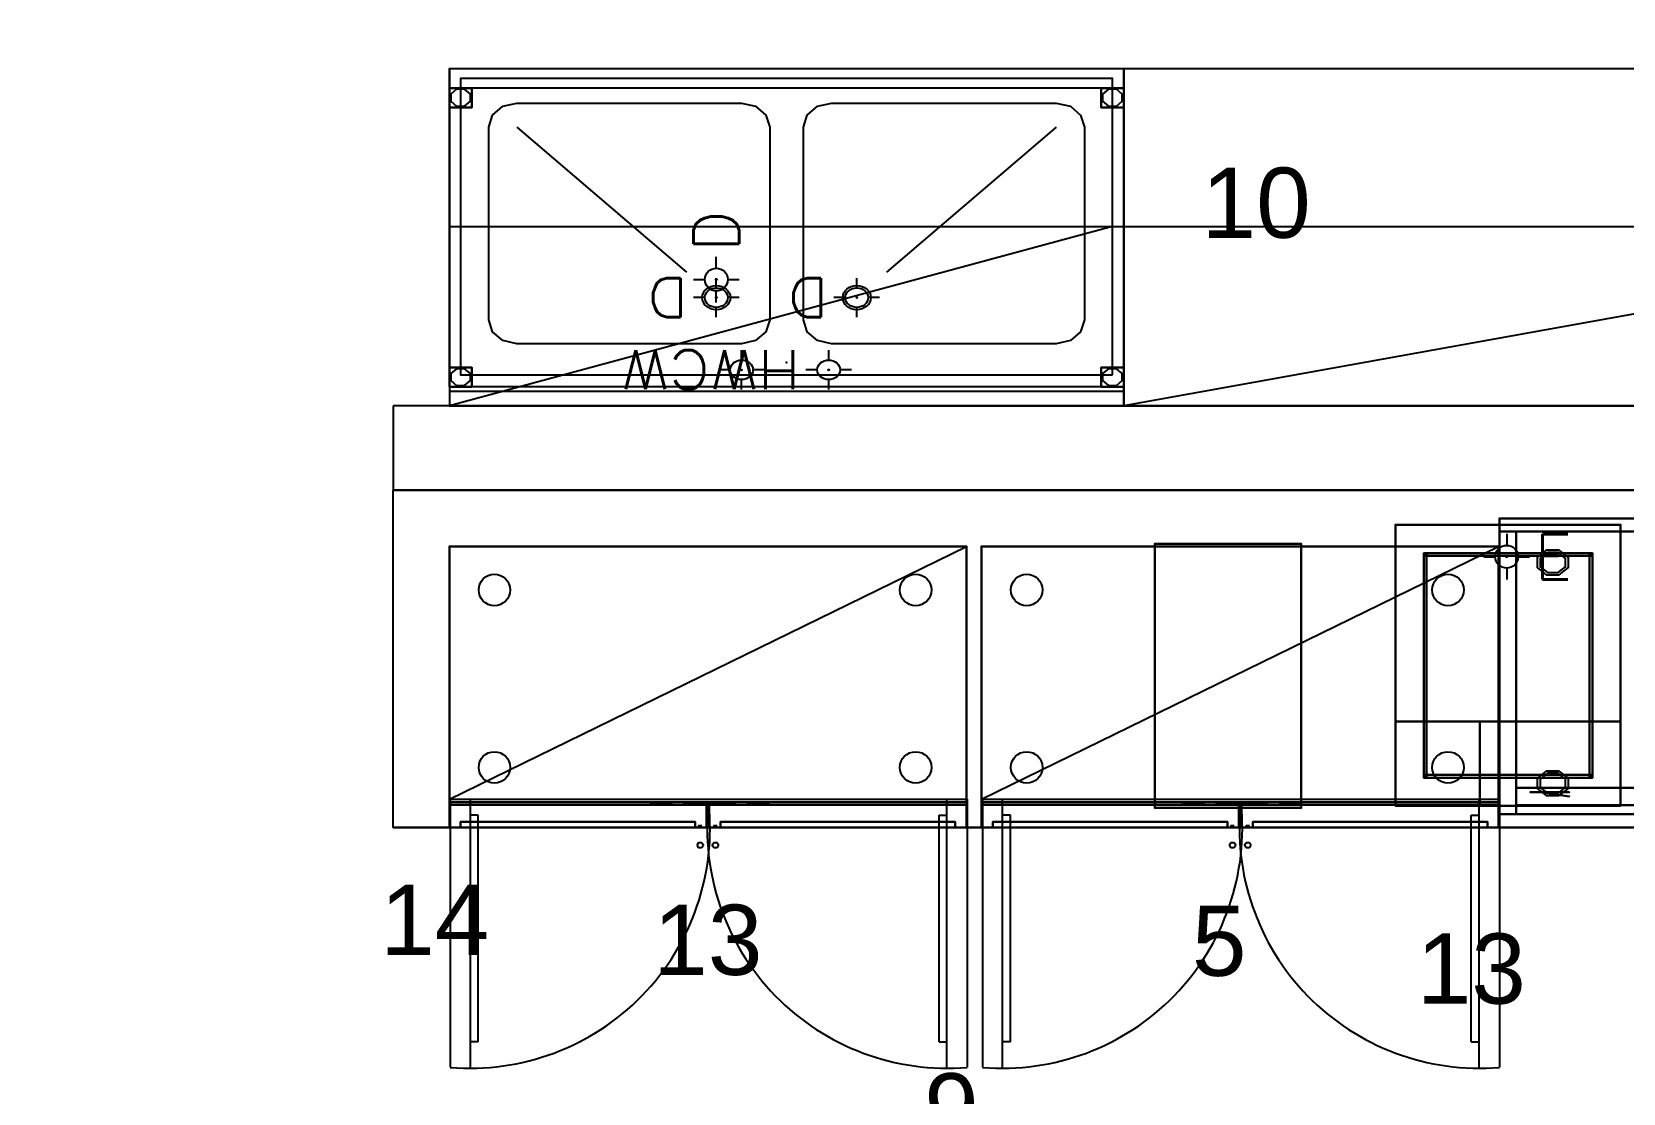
# Model space of a CAD drawing. Header units: millimetres. Extents: x 45 to 25350, y 77 to 5059.
# Drawn here: x 22515.7 to 22798.9, y 4142.4 to 4331.2 of the extents above; entities that cross this region are included whole.
import ezdxf
from ezdxf.enums import TextEntityAlignment as Align

# ---------------------------------------------------------------- set-up
doc = ezdxf.new("R2010")
doc.units = ezdxf.units.MM
doc.header["$LTSCALE"] = 5
doc.linetypes.add('NASCOSTA', pattern=[0.375, 0.25, -0.125])
for name, color, linetype in [('200-EquipBlack-3d', 250, 'Continuous'), ('200-EquipBorder-2d', 9, 'Continuous'), ('200-EquipDoors-2d', 252, 'Continuous'), ('200-EquipGreen-3d', 3, 'Continuous'), ('200-EquipID-2d', 7, 'Continuous'), ('200-EquipInternal-2d', 252, 'Continuous'), ('200-EquipRed-3d', 1, 'Continuous'), ('200-EquipSteel-3d', 9, 'Continuous'), ('200-Glass-3D', 140, 'Continuous'), ('200-Glass3ds-3D', 140, 'Continuous'), ('250-Cwater-2d', 160, 'Continuous'), ('250-Drain-2D', 140, 'Continuous'), ('250-ele-2d', 20, 'Continuous'), ('250-Hwater-2d', 200, 'Continuous'), ('HG-001 Duvar', 6, 'Continuous'), ('HG-031 Müşteri Mevcut', 30, 'Continuous')]:
    doc.layers.add(name, color=color, linetype=linetype)
doc.layers.add('200-InsPoint-3D', color=3, linetype='Continuous', plot=False)
doc.styles.add('ARIAL', font='ARIALUNI.TTF', dxfattribs={"height": 1})
doc.styles.add('ROMANS', font='micross.ttf')
doc.styles.add('SIMPLEX', font='simplex')

# ---------------------------------------------------------------- blocks, each defined once
blk = doc.blocks.new('attrib')
at = {"layer": '200-EquipID-2d', "style": 'ARIAL'}
blk.add_attdef('POS', text='', height=2.5, dxfattribs=at).set_placement((0, 0, -1), align=Align.MIDDLE)
at = {"layer": '200-EquipID-2d', "style": 'ROMANS', "flags": 1}
for tag, p in [('ZONA', (0, -4.905, -2)), ('EQUIPMENTDATA', (0, -7.89, -2)), ('LONGDESCR', (0, -11.302, -2)), ('EQUIPMENTCONN', (0, -14.714, -2)), ('ACCESSORYDATA', (0, -18.552, -2)), ('ACCESSORYCONN', (0, -21.857, -2))]:
    blk.add_attdef(tag, text='', height=2.5, dxfattribs=at).set_placement(p, align=Align.CENTER)
blk = doc.blocks.new('K250NTVSS')
at = {"layer": '200-EquipBlack-3d'}
blk.add_line((462.5, -455, 110), (462.5, -460, 110), dxfattribs=at)
for points in [[(0, 0, 10), (920, 0, 10), (920, 0, 905), (0, 0, 905)], [(0, 0, 10), (0, -455, 10), (0, -455, 905), (0, 0, 905)], [(920, 0, 10), (920, -455, 10), (920, -455, 905), (920, 0, 905)], [(0, -455, 10), (920, -455, 10), (920, -455, 905), (0, -455, 905)], [(457.5, -460, 905), (0, -460, 905), (0, -460, 110), (457.5, -460, 110)], [(457.5, -500, 905), (457.5, -460, 905), (457.5, -460, 110), (457.5, -500, 110)], [(462.5, -500, 905), (462.5, -460, 905), (462.5, -460, 110), (462.5, -500, 110)], [(462.5, -460, 905), (920, -460, 905), (920, -460, 110), (462.5, -460, 110)], [(20, -500, 885), (0, -500, 905), (0, -500, 110), (20, -500, 130)], [(437.5, -500, 130), (20, -500, 130), (20, -490, 130), (437.5, -490, 130)], [(437.5, -500, 885), (20, -500, 885), (20, -490, 885), (437.5, -490, 885)], [(20, -500, 130), (20, -500, 885), (20, -490, 885), (20, -490, 130)], [(437.5, -500, 130), (437.5, -500, 885), (437.5, -490, 885), (437.5, -490, 130)], [(482.5, -500, 130), (900, -500, 130), (900, -490, 130), (482.5, -490, 130)], [(482.5, -500, 885), (900, -500, 885), (900, -490, 885), (482.5, -490, 885)], [(482.5, -500, 130), (482.5, -500, 885), (482.5, -490, 885), (482.5, -490, 130)], [(900, -500, 130), (900, -500, 885), (900, -490, 885), (900, -490, 130)], [(900, -500, 885), (920, -500, 905), (920, -500, 110), (900, -500, 130)]]:
    blk.add_3dface(points, dxfattribs=at)
for points, invisible_edges in [([(0, -460, 905), (0, -500, 905), (457.5, -500, 905), (457.5, -460, 905)], 4), ([(0, -460, 110), (0, -500, 110), (457.5, -500, 110), (457.5, -460, 110)], 4), ([(920, -460, 905), (920, -500, 905), (462.5, -500, 905), (462.5, -460, 905)], 4), ([(920, -460, 110), (920, -500, 110), (462.5, -500, 110), (462.5, -460, 110)], 4), ([(457.5, -500, 110), (0, -500, 110), (20, -500, 130), (437.5, -500, 130)], 10), ([(0, -500, 905), (457.5, -500, 905), (437.5, -500, 885), (20, -500, 885)], 10), ([(0, -500, 905), (0, -500, 110), (20, -500, 130), (20, -500, 885)], 10), ([(457.5, -500, 905), (457.5, -500, 110), (437.5, -500, 130), (437.5, -500, 885)], 10), ([(462.5, -500, 110), (920, -500, 110), (900, -500, 130), (482.5, -500, 130)], 10), ([(920, -500, 905), (462.5, -500, 905), (482.5, -500, 885), (900, -500, 885)], 10), ([(462.5, -500, 905), (462.5, -500, 110), (482.5, -500, 130), (482.5, -500, 885)], 10), ([(920, -500, 905), (920, -500, 110), (900, -500, 130), (900, -500, 885)], 10)]:
    blk.add_3dface(points, dxfattribs=dict(at, invisible_edges=invisible_edges))
at = {"layer": '200-EquipBorder-2d'}
for p, q in [((920, 0), (0, 0)), ((0, 0), (0, -500)), ((920, -500), (920, 0)), ((0, -500), (920, -500))]:
    blk.add_line(p, q, dxfattribs=at)
at = {"layer": '200-EquipDoors-2d', "linetype": 'Continuous'}
for p, q in [((1.3, -450), (1.3, -927)), ((37.3, -927), (37.3, -450)), ((885.3, -927), (885.3, -450)), ((921.3, -450), (921.3, -927)), ((51.3, -478), (37.3, -478)), ((51.3, -881.5), (51.3, -478)), ((871.3, -881.5), (871.3, -478)), ((871.3, -478), (885.3, -478)), ((51.3, -881.5), (37.3, -881.5)), ((871.3, -881.5), (885.3, -881.5))]:
    blk.add_line(p, q, dxfattribs=at)
for centre, start, end in [((36.9, -501.5), 265.2187, 6.2553), ((885.7, -501.5), 173.7447, 274.7813)]:
    blk.add_arc(centre, 427, start, end, dxfattribs=at)
at = {"layer": '200-EquipInternal-2d'}
for q in [(920, 0), (920, -450)]:
    blk.add_line((0, -450), q, dxfattribs=at)
at = {"layer": '200-EquipSteel-3d'}
for centre, radius in [((80.2, -77.4, 0.7), 28), ((829.8, -77.4, 0.7), 28), ((80.2, -393.3, 0.7), 28), ((829.8, -393.3, 0.7), 28), ((446.5, -531.6, 564.7), 5), ((473.5, -531.6, 564.7), 5)]:
    blk.add_circle(centre, radius, dxfattribs=at)
at = {"layer": '200-EquipSteel-3d', "extrusion": (0, -1, 0)}
for centre in [(446.5, 680.6, 497.2), (446.5, 596.6, 497.2), (473.5, 680.6, 497.2), (473.5, 596.6, 497.2)]:
    blk.add_circle(centre, 3, dxfattribs=at)
at = {"layer": '200-Glass-3D', "extrusion": (0, -1, 0)}
for p, q in [((191, -490, 216.2), (130.6, -490, 304.8)), ((221.2, -490, 216.2), (130.6, -490, 343)), ((191, -490, 571.8), (130.6, -490, 660.4)), ((221.2, -490, 571.8), (130.6, -490, 698.7)), ((215.2, -490, 258.5), (168.8, -490, 322.9)), ((215.2, -490, 614.1), (168.8, -490, 678.5)), ((226.9, -490, 280), (187.9, -490, 326.5)), ((226.9, -490, 635.6), (187.9, -490, 682.1)), ((335.4, -490, 308), (274.9, -490, 396.6)), ((365.6, -490, 308), (274.9, -490, 434.8)), ((335.4, -490, 663.6), (274.9, -490, 752.2)), ((365.6, -490, 663.6), (274.9, -490, 790.5)), ((359.6, -490, 350.2), (313.2, -490, 414.7)), ((359.6, -490, 705.9), (313.2, -490, 770.3)), ((371.3, -490, 371.8), (332.3, -490, 418.3)), ((371.3, -490, 727.4), (332.3, -490, 773.9)), ((548.7, -490, 371.8), (587.7, -490, 418.3)), ((548.7, -490, 727.4), (587.7, -490, 773.9)), ((554.4, -490, 308), (645.1, -490, 434.8)), ((554.4, -490, 663.6), (645.1, -490, 790.5)), ((560.4, -490, 350.2), (606.8, -490, 414.7)), ((560.4, -490, 705.9), (606.8, -490, 770.3)), ((584.6, -490, 308), (645.1, -490, 396.6)), ((584.6, -490, 663.6), (645.1, -490, 752.2)), ((693.1, -490, 280), (732.1, -490, 326.5)), ((693.1, -490, 635.6), (732.1, -490, 682.1)), ((698.8, -490, 216.2), (789.4, -490, 343)), ((698.8, -490, 571.8), (789.4, -490, 698.7)), ((704.8, -490, 258.5), (751.2, -490, 322.9)), ((704.8, -490, 614.1), (751.2, -490, 678.5)), ((729, -490, 216.2), (789.4, -490, 304.8)), ((729, -490, 571.8), (789.4, -490, 660.4))]:
    blk.add_line(p, q, dxfattribs=at)
at = {"layer": '200-Glass3ds-3D'}
for points in [[(437.5, -490, 130), (20, -490, 130), (20, -490, 885), (437.5, -490, 885)], [(482.5, -490, 130), (900, -490, 130), (900, -490, 885), (482.5, -490, 885)]]:
    blk.add_3dface(points, dxfattribs=at)
at = {"layer": '200-InsPoint-3D'}
for p in [(0, 0), (920, 0), (0, -500), (920, -500)]:
    blk.add_point(p, dxfattribs=at)
at = {"layer": '200-EquipBlack-3d'}
mesh = blk.add_polymesh((6, 3), dxfattribs=at)
for k, corner in enumerate([(920, -500, 950), (920, -500, 910), (920, -500, 910), (0, -500, 950), (0, -500, 910), (0, -500, 910), (0, 0, 950), (0, 0, 910), (0, -500, 910), (920, 0, 950), (920, 0, 910), (920, -500, 910), (920, 0, 950), (920, 0, 950), (920, -500, 950), (0, 0, 950), (0, 0, 950), (0, -500, 950)]):
    mesh.set_mesh_vertex(divmod(k, 3), corner)
mesh = blk.add_polymesh((6, 3), dxfattribs=at)
for k, corner in enumerate([(507.9, -458, 38.8), (507.9, -455, 38.8), (507.9, -455, 38.8), (417.9, -458, 38.8), (417.9, -455, 38.8), (417.9, -455, 38.8), (417.9, -458, 68.8), (417.9, -455, 68.8), (417.9, -455, 38.8), (507.9, -458, 68.8), (507.9, -455, 68.8), (507.9, -455, 38.8), (507.9, -458, 68.8), (507.9, -458, 68.8), (507.9, -458, 38.8), (417.9, -458, 68.8), (417.9, -458, 68.8), (417.9, -458, 38.8)]):
    mesh.set_mesh_vertex(divmod(k, 3), corner)
at = {"layer": '200-EquipGreen-3d'}
mesh = blk.add_polymesh((6, 3), dxfattribs=at)
for k, corner in enumerate([(530.9, -458, 38.8), (530.9, -455, 38.8), (530.9, -455, 38.8), (567.7, -458, 38.8), (567.7, -455, 38.8), (567.7, -455, 38.8), (567.7, -458, 68.8), (567.7, -455, 68.8), (567.7, -455, 38.8), (530.9, -458, 68.8), (530.9, -455, 68.8), (530.9, -455, 38.8), (530.9, -458, 68.8), (530.9, -458, 68.8), (530.9, -458, 38.8), (567.7, -458, 68.8), (567.7, -458, 68.8), (567.7, -458, 38.8)]):
    mesh.set_mesh_vertex(divmod(k, 3), corner)
at = {"layer": '200-EquipRed-3d'}
mesh = blk.add_polymesh((6, 3), dxfattribs=at)
for k, corner in enumerate([(395, -458, 38.8), (395, -455, 38.8), (395, -455, 38.8), (358.2, -458, 38.8), (358.2, -455, 38.8), (358.2, -455, 38.8), (358.2, -458, 68.8), (358.2, -455, 68.8), (358.2, -455, 38.8), (395, -458, 68.8), (395, -455, 68.8), (395, -455, 38.8), (395, -458, 68.8), (395, -458, 68.8), (395, -458, 38.8), (358.2, -458, 68.8), (358.2, -458, 68.8), (358.2, -458, 38.8)]):
    mesh.set_mesh_vertex(divmod(k, 3), corner)
blk = doc.blocks.new('MTN1400P')
at = {"layer": '200-EquipBlack-3d', "extrusion": (0, -1, 0)}
for points, elevation in [([(125, 525), (55, 525), (55, 725), (125, 725)], 620), ([(1075, 525), (1145, 525), (1145, 725), (1075, 725)], 640)]:
    blk.add_lwpolyline(points, close=True, dxfattribs=dict(at, elevation=elevation))
at = {"layer": '200-EquipBlack-3d'}
for points in [[(72.5, -620, 525), (72.5, -620, 725), (55, -620, 725), (55, -620, 525)], [(125, -630, 725), (125, -630, 525), (72.5, -620, 525), (72.5, -620, 725)], [(1075, -650, 725), (1075, -650, 525), (1127.5, -640, 525), (1127.5, -640, 725)], [(1127.5, -640, 525), (1127.5, -640, 725), (1145, -640, 725), (1145, -640, 525)]]:
    blk.add_3dface(points, dxfattribs=at)
at = {"layer": '200-EquipBorder-2d'}
blk.add_lwpolyline([(0, 0), (1400, 0), (1400, -700), (0, -700)], close=True, dxfattribs=at)
at = {"layer": '200-EquipInternal-2d', "linetype": 'NASCOSTA'}
blk.add_lwpolyline([(0, -670), (700, -670), (700, -685), (1400, -685)], dxfattribs=at)
at = {"layer": '200-EquipSteel-3d', "elevation": 50}
for points in [[(83.5, -72.3), (67.3, -88.5), (67.3, -111.5), (83.5, -127.7), (106.5, -127.7), (122.7, -111.5), (122.7, -88.5), (106.5, -72.3)], [(1293.5, -72.3), (1277.3, -88.5), (1277.3, -111.5), (1293.5, -127.7), (1316.5, -127.7), (1332.7, -111.5), (1332.7, -88.5), (1316.5, -72.3)], [(83.5, -572.3), (67.3, -588.5), (67.3, -611.5), (83.5, -627.7), (106.5, -627.7), (122.7, -611.5), (122.7, -588.5), (106.5, -572.3)], [(1293.5, -572.3), (1277.3, -588.5), (1277.3, -611.5), (1293.5, -627.7), (1316.5, -627.7), (1332.7, -611.5), (1332.7, -588.5), (1316.5, -572.3)]]:
    blk.add_lwpolyline(points, close=True, dxfattribs=at)
at = {"layer": '200-EquipSteel-3d'}
for points in [[(85.6, -77.3), (72.3, -90.6), (72.3, -109.4), (85.6, -122.7), (104.4, -122.7), (117.7, -109.4), (117.7, -90.6), (104.4, -77.3)], [(1295.6, -77.3), (1282.3, -90.6), (1282.3, -109.4), (1295.6, -122.7), (1314.4, -122.7), (1327.7, -109.4), (1327.7, -90.6), (1314.4, -77.3)], [(85.6, -577.3), (72.3, -590.6), (72.3, -609.4), (85.6, -622.7), (104.4, -622.7), (117.7, -609.4), (117.7, -590.6), (104.4, -577.3)], [(1295.6, -577.3), (1282.3, -590.6), (1282.3, -609.4), (1295.6, -622.7), (1314.4, -622.7), (1327.7, -609.4), (1327.7, -590.6), (1314.4, -577.3)]]:
    blk.add_lwpolyline(points, close=True, dxfattribs=at)
at = {"layer": '200-EquipSteel-3d', "extrusion": (0, -1, 0)}
for points, elevation in [([(30, 240), (720, 240), (720, 810), (30, 810)], 610), ([(1170, 240), (500, 240), (500, 810), (1170, 810)], 630)]:
    blk.add_lwpolyline(points, close=True, dxfattribs=dict(at, elevation=elevation))
at = {"layer": '200-EquipSteel-3d', "invisible_edges": 15}
for points in [[(0, 0, 850), (0, -700, 850), (0, -700, 900), (0, 0, 900)], [(1400, 0, 850), (1400, -700, 850), (1400, -700, 900), (1400, 0, 900)], [(720, -630, 240), (125, -630, 525), (55, -630, 525), (30, -630, 240)], [(55, -630, 525), (30, -630, 240), (30, -630, 810), (55, -630, 725)], [(30, -630, 810), (55, -630, 725), (125, -630, 725), (720, -630, 810)], [(125, -630, 725), (720, -630, 810), (720, -630, 240), (125, -630, 525)], [(1075, -650, 725), (500, -650, 810), (500, -650, 240), (1075, -650, 525)], [(1170, -650, 810), (1145, -650, 725), (1075, -650, 725), (500, -650, 810)], [(500, -650, 240), (1075, -650, 525), (1145, -650, 525), (1170, -650, 240)], [(1145, -650, 525), (1170, -650, 240), (1170, -650, 810), (1145, -650, 725)]]:
    blk.add_3dface(points, dxfattribs=at)
at = {"layer": '200-EquipSteel-3d'}
for points in [[(1400, 0, 850), (1400, -700, 850), (0, -700, 850), (0, 0, 850)], [(1400, -700, 900), (0, -700, 900), (0, 0, 900), (1400, 0, 900)], [(1400, 0, 900), (1400, 0, 240), (0, 0, 240), (0, 0, 900)], [(1400, 0, 850), (1400, -30, 850), (1400, -30, 240), (1400, 0, 240)], [(0, -30, 240), (0, 0, 240), (0, 0, 850), (0, -30, 850)], [(0, 0, 850), (0, -30, 850), (1400, -30, 850), (1400, 0, 850)], [(1400, 0, 240), (1400, -30, 240), (0, -30, 240), (0, 0, 240)], [(0, -670, 200), (0, -30, 200), (0, -30, 850), (0, -670, 850)], [(0, -30, 200), (30, -30, 200), (30, -30, 850), (0, -30, 850)], [(0, -670, 200), (30, -670, 200), (30, -30, 200), (0, -30, 200)], [(0, -670, 850), (30, -670, 850), (30, -30, 850), (0, -30, 850)], [(0, -30, 850), (0, -30, 240), (1400, -30, 240), (1400, -30, 850)], [(30, -670, 200), (30, -30, 200), (30, -30, 850), (30, -670, 850)], [(30, -610, 530), (30, -30, 530), (1370, -30, 530), (1370, -610, 530)], [(1370, -30, 490), (30, -30, 490), (30, -30, 530), (1370, -30, 530)], [(30, -610, 490), (30, -30, 490), (30, -30, 530), (30, -610, 530)], [(30, -670, 240), (30, -30, 240), (1370, -30, 240), (1370, -670, 240)], [(1370, -670, 200), (1370, -30, 200), (30, -30, 200), (30, -670, 200)], [(30, -30, 200), (30, -30, 240), (1370, -30, 240), (1370, -30, 200)], [(1370, -670, 850), (1400, -670, 850), (1400, -30, 850), (1370, -30, 850)], [(1370, -670, 200), (1400, -670, 200), (1400, -30, 200), (1370, -30, 200)], [(1370, -30, 200), (1400, -30, 200), (1400, -30, 850), (1370, -30, 850)], [(1370, -670, 200), (1370, -30, 200), (1370, -30, 850), (1370, -670, 850)], [(1370, -610, 530), (1370, -610, 490), (1370, -30, 490), (1370, -30, 530)], [(1400, -670, 200), (1400, -30, 200), (1400, -30, 850), (1400, -670, 850)], [(1370, -610, 530), (30, -610, 530), (30, -610, 490), (1370, -610, 490)], [(30, -670, 810), (1370, -670, 810), (1370, -650, 810), (30, -650, 810)], [(30, -650, 850), (30, -650, 810), (1370, -650, 810), (1370, -650, 850)], [(1370, -650, 850), (1370, -670, 850), (30, -670, 850), (30, -650, 850)], [(0, -670, 200), (30, -670, 200), (30, -670, 850), (0, -670, 850)], [(1370, -670, 850), (1370, -670, 810), (30, -670, 810), (30, -670, 850)], [(30, -670, 850), (30, -670, 810), (1370, -670, 810), (1370, -670, 850)], [(30, -670, 850), (30, -670, 810), (1370, -670, 810), (1370, -670, 850)], [(1370, -670, 240), (1370, -670, 200), (30, -670, 200), (30, -670, 240)], [(1370, -670, 200), (1400, -670, 200), (1400, -670, 850), (1370, -670, 850)], [(1400, -700, 900), (0, -700, 900), (0, -700, 850), (1400, -700, 850)]]:
    blk.add_3dface(points, dxfattribs=at)
at = {"layer": '200-InsPoint-3D'}
for p in [(0, 0), (1400, 0), (0, -700), (1400, -700)]:
    blk.add_point(p, dxfattribs=at)
at = {"layer": '200-InsPoint-3D', "flags": 9}
blk.add_attdef('DISTANG', (0, 0), '', height=1, dxfattribs=at)
blk = doc.blocks.new('ECON')
at = {"layer": '250-ele-2d'}
for p, q in [((0, 40.6), (0, 20.3)), ((-40.6, 0), (-20.3, 0)), ((20.3, 0), (40.6, 0)), ((0, -20.3), (0, -40.6))]:
    blk.add_line(p, q, dxfattribs=at)
for radius in [20.3, 1]:
    blk.add_circle((0, 0), radius, dxfattribs=at)
blk.add_point((0, 0), dxfattribs=at)
at = {"layer": '250-ele-2d', "style": 'SIMPLEX', "flags": 8}
blk.add_attdef('E', (50, -40.6), '', height=81, dxfattribs=at)
blk = doc.blocks.new('AGRUMETTE')
at = {"layer": '200-EquipBorder-2d'}
blk.add_lwpolyline([(0, -500), (0, 0), (400, 0), (400, -500)], close=True, dxfattribs=at)
at = {"layer": '200-EquipInternal-2d'}
for points in [[(50, -450), (50, -50), (350, -50), (350, -450)], [(55, -445), (55, -55), (345, -55), (345, -445)]]:
    blk.add_lwpolyline(points, close=True, dxfattribs=at)
at = {"layer": '200-EquipSteel-3d'}
for p, q in [((50, -450, 1700), (350, -450, 1700)), ((50, -450, 1775), (350, -450, 1775))]:
    blk.add_line(p, q, dxfattribs=at)
for points in [[(0, 0, 1700), (0, -500, 1700), (400, -500, 1700), (400, 0, 1700)], [(400, 0, 900), (400, 0, 1700), (0, 0, 1700), (0, 0, 900)], [(400, -350, 950), (400, -350, 1150), (150, -350, 1150), (150, -350, 950)], [(150, -500, 950), (400, -500, 950), (400, -350, 950), (150, -350, 950)], [(150, -500, 1150), (400, -500, 1150), (400, -350, 1150), (150, -350, 1150)], [(400, -500, 900), (400, -500, 950), (0, -500, 950), (0, -500, 900)], [(0, -500, 1700), (0, -500, 1150), (400, -500, 1150), (400, -500, 1700)]]:
    blk.add_3dface(points, dxfattribs=at)
for points, invisible_edges in [([(0, -350, 950), (0, -500, 950), (0, -500, 900), (0, 0, 900)], 8), ([(0, 0, 900), (0, 0, 1150), (0, -350, 1150), (0, -350, 950)], 10), ([(0, 0, 1700), (0, -500, 1700), (0, -500, 1150), (0, 0, 1150)], 4), ([(400, 0, 1700), (400, -500, 1700), (400, -500, 1150), (400, 0, 1150)], 4), ([(400, 0, 900), (400, 0, 1150), (400, -350, 1150), (400, -350, 950)], 10), ([(400, -350, 950), (400, -500, 950), (400, -500, 900), (400, 0, 900)], 8)]:
    blk.add_3dface(points, dxfattribs=dict(at, invisible_edges=invisible_edges))
at = {"layer": '200-InsPoint-3D'}
for p in [(0, 0), (400, 0)]:
    blk.add_point(p, dxfattribs=at)
at = {"layer": '250-ele-2d'}
blk.add_blockref('ECON', (197.6, -56.6), dxfattribs=at).add_auto_attribs({'E': 'E'})
at = {"layer": '200-InsPoint-3D'}
blk.add_attdef('DISTANG', (0, 0), '', height=1, dxfattribs=at)
at = {"layer": '200-EquipSteel-3d'}
mesh = blk.add_polymesh((6, 3), dxfattribs=at)
for k, corner in enumerate([(55, -55, 1705), (55, -55, 1700), (55, -55, 1700), (55, -445, 1705), (55, -445, 1700), (55, -445, 1700), (50, -450, 1705), (50, -450, 1700), (55, -445, 1700), (50, -50, 1705), (50, -50, 1700), (55, -55, 1700), (50, -50, 1705), (50, -50, 1705), (55, -55, 1705), (50, -450, 1705), (50, -450, 1705), (55, -445, 1705)]):
    mesh.set_mesh_vertex(divmod(k, 3), corner)
mesh = blk.add_polymesh((6, 3), dxfattribs=at)
for k, corner in enumerate([(350, -50, 1705), (350, -50, 1700), (350, -50, 1700), (50, -50, 1705), (50, -50, 1700), (50, -50, 1700), (55, -55, 1705), (55, -55, 1700), (50, -50, 1700), (345, -55, 1705), (345, -55, 1700), (350, -50, 1700), (345, -55, 1705), (345, -55, 1705), (350, -50, 1705), (55, -55, 1705), (55, -55, 1705), (50, -50, 1705)]):
    mesh.set_mesh_vertex(divmod(k, 3), corner)
mesh = blk.add_polymesh((6, 3), dxfattribs=at)
for k, corner in enumerate([(350, -50, 1780), (350, -50, 1775), (350, -50, 1775), (50, -50, 1780), (50, -50, 1775), (50, -50, 1775), (55, -55, 1780), (55, -55, 1775), (50, -50, 1775), (345, -55, 1780), (345, -55, 1775), (350, -50, 1775), (345, -55, 1780), (345, -55, 1780), (350, -50, 1780), (55, -55, 1780), (55, -55, 1780), (50, -50, 1780)]):
    mesh.set_mesh_vertex(divmod(k, 3), corner)
mesh = blk.add_polymesh((6, 3), dxfattribs=at)
for k, corner in enumerate([(55, -55, 1780), (55, -55, 1775), (55, -55, 1775), (55, -445, 1780), (55, -445, 1775), (55, -445, 1775), (50, -450, 1780), (50, -450, 1775), (55, -445, 1775), (50, -50, 1780), (50, -50, 1775), (55, -55, 1775), (50, -50, 1780), (50, -50, 1780), (55, -55, 1780), (50, -450, 1780), (50, -450, 1780), (55, -445, 1780)]):
    mesh.set_mesh_vertex(divmod(k, 3), corner)
mesh = blk.add_polymesh((6, 3), dxfattribs=at)
for k, corner in enumerate([(55, -55, 1775), (55, -55, 1705), (55, -55, 1705), (50, -55, 1775), (50, -55, 1705), (50, -55, 1705), (50, -50, 1775), (50, -50, 1705), (50, -55, 1705), (55, -50, 1775), (55, -50, 1705), (55, -55, 1705), (55, -50, 1775), (55, -50, 1775), (55, -55, 1775), (50, -50, 1775), (50, -50, 1775), (50, -55, 1775)]):
    mesh.set_mesh_vertex(divmod(k, 3), corner)
mesh = blk.add_polymesh((6, 3), dxfattribs=at)
for k, corner in enumerate([(50, -445, 1742.5), (50, -445, 1737.5), (50, -445, 1737.5), (50, -55, 1742.5), (50, -55, 1737.5), (50, -55, 1737.5), (55, -55, 1742.5), (55, -55, 1737.5), (50, -55, 1737.5), (55, -445, 1742.5), (55, -445, 1737.5), (50, -445, 1737.5), (55, -445, 1742.5), (55, -445, 1742.5), (50, -445, 1742.5), (55, -55, 1742.5), (55, -55, 1742.5), (50, -55, 1742.5)]):
    mesh.set_mesh_vertex(divmod(k, 3), corner)
mesh = blk.add_polymesh((6, 3), dxfattribs=at)
for k, corner in enumerate([(345, -55, 1742.5), (345, -55, 1737.5), (345, -55, 1737.5), (55, -55, 1742.5), (55, -55, 1737.5), (55, -55, 1737.5), (55, -50, 1742.5), (55, -50, 1737.5), (55, -55, 1737.5), (345, -50, 1742.5), (345, -50, 1737.5), (345, -55, 1737.5), (345, -50, 1742.5), (345, -50, 1742.5), (345, -55, 1742.5), (55, -50, 1742.5), (55, -50, 1742.5), (55, -55, 1742.5)]):
    mesh.set_mesh_vertex(divmod(k, 3), corner)
mesh = blk.add_polymesh((6, 3), dxfattribs=at)
for k, corner in enumerate([(345, -55, 1705), (345, -55, 1700), (345, -55, 1700), (345, -445, 1705), (345, -445, 1700), (345, -445, 1700), (350, -450, 1705), (350, -450, 1700), (345, -445, 1700), (350, -50, 1705), (350, -50, 1700), (345, -55, 1700), (350, -50, 1705), (350, -50, 1705), (345, -55, 1705), (350, -450, 1705), (350, -450, 1705), (345, -445, 1705)]):
    mesh.set_mesh_vertex(divmod(k, 3), corner)
mesh = blk.add_polymesh((6, 3), dxfattribs=at)
for k, corner in enumerate([(345, -55, 1780), (345, -55, 1775), (345, -55, 1775), (345, -445, 1780), (345, -445, 1775), (345, -445, 1775), (350, -450, 1780), (350, -450, 1775), (345, -445, 1775), (350, -50, 1780), (350, -50, 1775), (345, -55, 1775), (350, -50, 1780), (350, -50, 1780), (345, -55, 1780), (350, -450, 1780), (350, -450, 1780), (345, -445, 1780)]):
    mesh.set_mesh_vertex(divmod(k, 3), corner)
mesh = blk.add_polymesh((6, 3), dxfattribs=at)
for k, corner in enumerate([(350, -55, 1775), (350, -55, 1705), (350, -55, 1705), (345, -55, 1775), (345, -55, 1705), (345, -55, 1705), (345, -50, 1775), (345, -50, 1705), (345, -55, 1705), (350, -50, 1775), (350, -50, 1705), (350, -55, 1705), (350, -50, 1775), (350, -50, 1775), (350, -55, 1775), (345, -50, 1775), (345, -50, 1775), (345, -55, 1775)]):
    mesh.set_mesh_vertex(divmod(k, 3), corner)
mesh = blk.add_polymesh((6, 3), dxfattribs=at)
for k, corner in enumerate([(345, -55, 1742.5), (345, -55, 1737.5), (345, -55, 1737.5), (345, -445, 1742.5), (345, -445, 1737.5), (345, -445, 1737.5), (350, -445, 1742.5), (350, -445, 1737.5), (345, -445, 1737.5), (350, -55, 1742.5), (350, -55, 1737.5), (345, -55, 1737.5), (350, -55, 1742.5), (350, -55, 1742.5), (345, -55, 1742.5), (350, -445, 1742.5), (350, -445, 1742.5), (345, -445, 1742.5)]):
    mesh.set_mesh_vertex(divmod(k, 3), corner)
mesh = blk.add_polymesh((6, 3), dxfattribs=at)
for k, corner in enumerate([(150, -500, 1150), (150, -500, 950), (150, -500, 950), (0, -500, 1150), (0, -500, 950), (0, -500, 950), (0, -350, 1150), (0, -350, 950), (0, -500, 950), (150, -350, 1150), (150, -350, 950), (150, -500, 950), (150, -350, 1150), (150, -350, 1150), (150, -500, 1150), (0, -350, 1150), (0, -350, 1150), (0, -500, 1150)]):
    mesh.set_mesh_vertex(divmod(k, 3), corner)
mesh = blk.add_polymesh((6, 3), dxfattribs=at)
for k, corner in enumerate([(350, -450, 1705), (350, -450, 1700), (350, -450, 1700), (50, -450, 1705), (50, -450, 1700), (50, -450, 1700), (55, -445, 1705), (55, -445, 1700), (50, -450, 1700), (345, -445, 1705), (345, -445, 1700), (350, -450, 1700), (345, -445, 1705), (345, -445, 1705), (350, -450, 1705), (55, -445, 1705), (55, -445, 1705), (50, -450, 1705)]):
    mesh.set_mesh_vertex(divmod(k, 3), corner)
mesh = blk.add_polymesh((6, 3), dxfattribs=at)
for k, corner in enumerate([(350, -450, 1780), (350, -450, 1775), (350, -450, 1775), (50, -450, 1780), (50, -450, 1775), (50, -450, 1775), (55, -445, 1780), (55, -445, 1775), (50, -450, 1775), (345, -445, 1780), (345, -445, 1775), (350, -450, 1775), (345, -445, 1780), (345, -445, 1780), (350, -450, 1780), (55, -445, 1780), (55, -445, 1780), (50, -450, 1780)]):
    mesh.set_mesh_vertex(divmod(k, 3), corner)
mesh = blk.add_polymesh((6, 3), dxfattribs=at)
for k, corner in enumerate([(55, -450, 1775), (55, -450, 1705), (55, -450, 1705), (50, -450, 1775), (50, -450, 1705), (50, -450, 1705), (50, -445, 1775), (50, -445, 1705), (50, -450, 1705), (55, -445, 1775), (55, -445, 1705), (55, -450, 1705), (55, -445, 1775), (55, -445, 1775), (55, -450, 1775), (50, -445, 1775), (50, -445, 1775), (50, -450, 1775)]):
    mesh.set_mesh_vertex(divmod(k, 3), corner)
mesh = blk.add_polymesh((6, 3), dxfattribs=at)
for k, corner in enumerate([(345, -450, 1742.5), (345, -450, 1737.5), (345, -450, 1737.5), (55, -450, 1742.5), (55, -450, 1737.5), (55, -450, 1737.5), (55, -445, 1742.5), (55, -445, 1737.5), (55, -450, 1737.5), (345, -445, 1742.5), (345, -445, 1737.5), (345, -450, 1737.5), (345, -445, 1742.5), (345, -445, 1742.5), (345, -450, 1742.5), (55, -445, 1742.5), (55, -445, 1742.5), (55, -450, 1742.5)]):
    mesh.set_mesh_vertex(divmod(k, 3), corner)
mesh = blk.add_polymesh((6, 3), dxfattribs=at)
for k, corner in enumerate([(350, -450, 1775), (350, -450, 1705), (350, -450, 1705), (345, -450, 1775), (345, -450, 1705), (345, -450, 1705), (345, -445, 1775), (345, -445, 1705), (345, -450, 1705), (350, -445, 1775), (350, -445, 1705), (350, -450, 1705), (350, -445, 1775), (350, -445, 1775), (350, -450, 1775), (345, -445, 1775), (345, -445, 1775), (345, -450, 1775)]):
    mesh.set_mesh_vertex(divmod(k, 3), corner)
blk = doc.blocks.new('Sobstitute')
at = {"layer": '200-EquipBorder-2d', "color": 4}
blk.add_lwpolyline([(0, -1), (1, -1), (1, 0), (0, 0)], close=True, dxfattribs=at)
at = {"layer": '200-InsPoint-3D'}
for p in [(0, 0), (1, 0), (0, -1), (1, -1)]:
    blk.add_point(p, dxfattribs=at)
at = {"layer": '200-EquipSteel-3d'}
mesh = blk.add_polyface(dxfattribs=at)
corners = [(0, -1), (1, -1), (1, 0), (0, 0), (0, -1, 1), (1, -1, 1), (1, 0, 1), (0, 0, 1)]
mesh.append_faces([[corners[k] for k in face] for face in [(0, 3, 2, 1), (4, 5, 6, 7), (0, 1, 5, 4), (3, 7, 6, 2), (0, 4, 7, 3), (1, 2, 6, 5)]])
blk = doc.blocks.new('DCON')
at = {"layer": '250-Drain-2D'}
for p, q in [((0, 40.6), (0, 20.3)), ((-40.6, 0), (-20.3, 0)), ((20.3, 0), (40.6, 0)), ((0, -20.3), (0, -40.6))]:
    blk.add_line(p, q, dxfattribs=at)
for radius in [20.3, 1]:
    blk.add_circle((0, 0), radius, dxfattribs=at)
blk.add_point((0, 0), dxfattribs=at)
at = {"layer": '250-Drain-2D', "style": 'SIMPLEX', "flags": 8}
blk.add_attdef('D', (50, -40.6), '', height=81, dxfattribs=at)
blk = doc.blocks.new('HCON')
at = {"layer": '250-Hwater-2d'}
for p, q in [((0, 40.6), (0, 20.3)), ((-40.6, 0), (-20.3, 0)), ((20.3, 0), (40.6, 0)), ((0, -20.3), (0, -40.6))]:
    blk.add_line(p, q, dxfattribs=at)
for radius in [20.3, 1]:
    blk.add_circle((0, 0), radius, dxfattribs=at)
blk.add_point((0, 0), dxfattribs=at)
at = {"layer": '250-Hwater-2d', "style": 'SIMPLEX', "flags": 8}
blk.add_attdef('HW', (50, -40.6), '', height=81, dxfattribs=at)
blk = doc.blocks.new('CCON')
at = {"layer": '250-Cwater-2d'}
for p, q in [((0, 40.6), (0, 20.3)), ((-40.6, 0), (-20.3, 0)), ((20.3, 0), (40.6, 0)), ((0, -20.3), (0, -40.6))]:
    blk.add_line(p, q, dxfattribs=at)
for radius in [20.3, 1]:
    blk.add_circle((0, 0), radius, dxfattribs=at)
blk.add_point((0, 0), dxfattribs=at)
at = {"layer": '250-Cwater-2d', "style": 'SIMPLEX', "flags": 8}
blk.add_attdef('CW', (56.5, -40.6), '', height=81, dxfattribs=at)
blk = doc.blocks.new('LG1225P')
at = {"layer": '200-EquipBorder-2d'}
for points in [[(0, -700), (1200, -700), (1200, 0), (0, 0)], [(120, -629), (95, -622.3), (76.7, -604), (70, -579), (70, -179), (76.7, -154), (95, -135.7), (120, -129), (520, -129), (545, -135.7), (563.3, -154), (570, -179), (570, -579), (563.3, -604), (545, -622.3), (520, -629)], [(680, -629), (655, -622.3), (636.7, -604), (630, -579), (630, -179), (636.7, -154), (655, -135.7), (680, -129), (1080, -129), (1105, -135.7), (1123.3, -154), (1130, -179), (1130, -579), (1123.3, -604), (1105, -622.3), (1080, -629)]]:
    blk.add_lwpolyline(points, close=True, dxfattribs=at)
for centre in [(475, -225), (725, -225)]:
    blk.add_circle(centre, 25, dxfattribs=at)
at = {"layer": '200-EquipInternal-2d'}
for p, q in [((0, -30), (1200, -30)), ((120, -579), (422, -278)), ((1080, -579), (778, -278))]:
    blk.add_line(p, q, dxfattribs=at)
blk.add_lwpolyline([(20, -65), (20, -680), (1180, -680), (1180, -65)], close=True, dxfattribs=at)
at = {"layer": '200-EquipSteel-3d'}
for p, q in [((40, -40, 570), (1160, -40, 570)), ((0, -80, 570), (0, -620, 570)), ((1200, -620, 570), (1200, -80, 570)), ((40, -660, 570), (1160, -660, 570)), ((0, -700, 850), (1200, -700, 850))]:
    blk.add_line(p, q, dxfattribs=at)
at = {"layer": '200-EquipSteel-3d', "extrusion": (1, 0, 0)}
blk.add_lwpolyline([(-45, 900), (-34.4, 904.4), (-30, 915), (-30, 1000), (0, 1000), (0, 850)], dxfattribs=at)
at = {"layer": '200-EquipSteel-3d'}
for points in [[(12.8, -42.5), (2.5, -52.8), (2.5, -67.2), (12.8, -77.5), (27.2, -77.5), (37.5, -67.2), (37.5, -52.8), (27.2, -42.5)], [(1172.8, -42.5), (1162.5, -52.8), (1162.5, -67.2), (1172.8, -77.5), (1187.2, -77.5), (1197.5, -67.2), (1197.5, -52.8), (1187.2, -42.5)], [(12.8, -622.5), (2.5, -632.8), (2.5, -647.2), (12.8, -657.5), (27.2, -657.5), (37.5, -647.2), (37.5, -632.8), (27.2, -622.5)], [(1172.8, -622.5), (1162.5, -632.8), (1162.5, -647.2), (1172.8, -657.5), (1187.2, -657.5), (1197.5, -647.2), (1197.5, -632.8), (1187.2, -622.5)]]:
    blk.add_lwpolyline(points, close=True, dxfattribs=at)
for points, elevation in [([(20, -65), (20, -680), (1180, -680), (1180, -65)], 880), ([(120, -629), (95, -622.3), (76.7, -604), (70, -579), (70, -179), (76.7, -154), (95, -135.7), (120, -129), (520, -129), (545, -135.7), (563.3, -154), (570, -179), (570, -579), (563.3, -604), (545, -622.3), (520, -629)], 600), ([(680, -629), (655, -622.3), (636.7, -604), (630, -579), (630, -179), (636.7, -154), (655, -135.7), (680, -129), (1080, -129), (1105, -135.7), (1123.3, -154), (1130, -179), (1130, -579), (1123.3, -604), (1105, -622.3), (1080, -629)], 600)]:
    blk.add_lwpolyline(points, close=True, dxfattribs=dict(at, elevation=elevation))
for points in [[(0, -45, 900), (0, -700, 900), (0, -700, 850), (0, 0, 850)], [(1200, -45, 900), (1200, -700, 900), (1200, -700, 850), (1200, 0, 850)]]:
    blk.add_polyline3d(points, dxfattribs=at)
at = {"layer": '200-EquipSteel-3d', "invisible_edges": 15}
for points in [[(0, 0, 900), (0, 0, 1000), (0, -30, 1000), (0, -30, 900)], [(0, 0, 850), (0, -700, 850), (0, -700, 900), (0, 0, 900)], [(1200, 0, 900), (1200, 0, 1000), (1200, -30, 1000), (1200, -30, 900)], [(1200, 0, 850), (1200, -700, 850), (1200, -700, 900), (1200, 0, 900)], [(0, -30, 900), (0, -30, 915), (0, -34.4, 904.4), (0, -45, 900)], [(20, -65, 900), (0, -45, 900), (1200, -45, 900), (1180, -65, 900)], [(0, -700, 900), (20, -680, 900), (20, -65, 900), (0, -45, 900)], [(1200, -45, 900), (1180, -65, 900), (1180, -680, 900), (1200, -700, 900)], [(1200, -30, 900), (1200, -30, 915), (1200, -34.4, 904.4), (1200, -45, 900)], [(20, -680, 880), (70, -629, 880), (70, -129, 880), (20, -65, 880)], [(70, -129, 880), (20, -65, 880), (1180, -65, 880), (1130, -129, 880)], [(1180, -65, 880), (1130, -129, 880), (1130, -629, 880), (1180, -680, 880)], [(70, -129, 880), (76.7, -154, 880), (70, -179, 880)], [(70, -129, 880), (120, -129, 880), (95, -135.7, 880), (76.7, -154, 880)], [(70, -129, 600), (70, -629, 600), (570, -629, 600), (570, -129, 600)], [(570, -129, 880), (520, -129, 880), (545, -135.7, 880), (563.3, -154, 880)], [(570, -129, 880), (563.3, -154, 880), (570, -179, 880)], [(570, -629, 880), (570, -129, 880), (630, -129, 880), (630, -629, 880)], [(630, -129, 600), (630, -629, 600), (1130, -629, 600), (1130, -129, 600)], [(630, -129, 880), (680, -129, 880), (655, -135.7, 880), (636.7, -154, 880)], [(630, -129, 880), (636.7, -154, 880), (630, -179, 880)], [(1130, -129, 880), (1080, -129, 880), (1105, -135.7, 880), (1123.3, -154, 880)], [(1130, -129, 880), (1123.3, -154, 880), (1130, -179, 880)], [(70, -629, 880), (76.7, -604, 880), (70, -579, 880)], [(570, -629, 880), (563.3, -604, 880), (570, -579, 880)], [(630, -629, 880), (636.7, -604, 880), (630, -579, 880)], [(1130, -629, 880), (1123.3, -604, 880), (1130, -579, 880)], [(70, -629, 880), (120, -629, 880), (95, -622.3, 880), (76.7, -604, 880)], [(570, -629, 880), (520, -629, 880), (545, -622.3, 880), (563.3, -604, 880)], [(630, -629, 880), (680, -629, 880), (655, -622.3, 880), (636.7, -604, 880)], [(1130, -629, 880), (1080, -629, 880), (1105, -622.3, 880), (1123.3, -604, 880)], [(1130, -629, 880), (1180, -680, 880), (20, -680, 880), (70, -629, 880)], [(1180, -680, 900), (1200, -700, 900), (0, -700, 900), (20, -680, 900)]]:
    blk.add_3dface(points, dxfattribs=at)
at = {"layer": '200-InsPoint-3D'}
for p in [(0, 0), (1200, 0), (600, -90), (0, -700), (1200, -700)]:
    blk.add_point(p, dxfattribs=at)
at = {"layer": '250-Cwater-2d'}
blk.add_blockref('CCON', (680, -75), dxfattribs=at).add_auto_attribs({'CW': 'CW'})
at = {"layer": '250-Drain-2D'}
for p in [(475, -225), (725, -225)]:
    blk.add_blockref('DCON', p, dxfattribs=at).add_auto_attribs({'D': 'D'})
at = {"layer": '250-Hwater-2d'}
blk.add_blockref('HCON', (525, -75), dxfattribs=at).add_auto_attribs({'HW': 'HW'})
at = {"layer": '200-InsPoint-3D'}
blk.add_attdef('DISTANG', (0, 0), '', height=1, dxfattribs=at)
at = {"layer": '200-EquipSteel-3d'}
mesh = blk.add_polymesh((6, 3), dxfattribs=at)
for k, corner in enumerate([(40, -80, 850), (40, -80, 50), (40, -80, 50), (0, -80, 850), (0, -80, 50), (0, -80, 50), (0, -40, 850), (0, -40, 50), (0, -80, 50), (40, -40, 850), (40, -40, 50), (40, -80, 50), (40, -40, 850), (40, -40, 850), (40, -80, 850), (0, -40, 850), (0, -40, 850), (0, -80, 850)]):
    mesh.set_mesh_vertex(divmod(k, 3), corner)
mesh = blk.add_polymesh((6, 3), dxfattribs=at)
for k, corner in enumerate([(1200, -80, 850), (1200, -80, 50), (1200, -80, 50), (1160, -80, 850), (1160, -80, 50), (1160, -80, 50), (1160, -40, 850), (1160, -40, 50), (1160, -80, 50), (1200, -40, 850), (1200, -40, 50), (1200, -80, 50), (1200, -40, 850), (1200, -40, 850), (1200, -80, 850), (1160, -40, 850), (1160, -40, 850), (1160, -80, 850)]):
    mesh.set_mesh_vertex(divmod(k, 3), corner)
mesh = blk.add_polymesh((6, 3), dxfattribs=at)
for k, corner in enumerate([(40, -660, 850), (40, -660, 50), (40, -660, 50), (0, -660, 850), (0, -660, 50), (0, -660, 50), (0, -620, 850), (0, -620, 50), (0, -660, 50), (40, -620, 850), (40, -620, 50), (40, -660, 50), (40, -620, 850), (40, -620, 850), (40, -660, 850), (0, -620, 850), (0, -620, 850), (0, -660, 850)]):
    mesh.set_mesh_vertex(divmod(k, 3), corner)
mesh = blk.add_polymesh((6, 3), dxfattribs=at)
for k, corner in enumerate([(1200, -660, 850), (1200, -660, 50), (1200, -660, 50), (1160, -660, 850), (1160, -660, 50), (1160, -660, 50), (1160, -620, 850), (1160, -620, 50), (1160, -660, 50), (1200, -620, 850), (1200, -620, 50), (1200, -660, 50), (1200, -620, 850), (1200, -620, 850), (1200, -660, 850), (1160, -620, 850), (1160, -620, 850), (1160, -660, 850)]):
    mesh.set_mesh_vertex(divmod(k, 3), corner)

msp = doc.modelspace()

# ---------------------------------------------------------------- hatches: boundary and pattern name
at = {"ltscale": 0.5}
h = msp.add_hatch(dxfattribs=at)
h.set_pattern_fill('ANSI31', color=251, scale=30)
h.set_pattern_definition([(45, (24280.266, 18410.9967), (-2.6516504, 2.6516504), [])])
h.paths.add_polyline_path([(21763.42, 4094.47), (22023.38, 4098.96), (22023.02, 4119.96), (21730.1, 4114.9), (21721.79, 4595.08, -0.130845), (22999.27, 4233.91, -0.490921), (22999.35, 4233.95, -0.006684), (23000.2, 4268.19, 0.132238), (21691.26, 4625.37), (21711.96, 3429.14), (22159.11, 3170.98), (22174.11, 3196.96), (22030.23, 3280.02), (22097.77, 3397), (22270.98, 3297), (22270.99, 3297.02), (22281.98, 3316.05), (22090.58, 3426.55), (22020.06, 3425.33), (21775.09, 3421.1, -0.000011), (21771.02, 3655.54), (22030.98, 3660.03), (22030.62, 3681.03), (21770.66, 3676.54, -0.000019)])

# ---------------------------------------------------------------- linework, layer by layer
msp.add_line((22579.99, 4189.65), (22989.36, 4189.65))
msp.add_lwpolyline([(22709.99, 4324.65), (22709.99, 4264.65), (22886.85, 4264.65), (22886.85, 4296.91), (22832.77, 4324.65), (22709.99, 4324.65)])
for radius, start, end in [(2609.92, 59.67084, 89.80281), (2579.92, 59.30231, 89.12249)]:
    msp.add_arc((21682.28, 2015.46), radius, start, end, dxfattribs=at)
at = {"layer": '200-EquipID-2d'}
for p, q in [((22589.99, 4296.58), (22886.85, 4296.58)), ((22707.99, 4296.58), (22589.99, 4264.65)), ((22886.85, 4296.58), (22709.99, 4264.65))]:
    msp.add_line(p, q, dxfattribs=at)
at = {"layer": 'HG-001 Duvar'}
for p, q in [((22579.99, 4264.65), (22579.99, 4249.65)), ((22946.06, 4264.65), (22579.99, 4264.65)), ((22989.55, 4249.65), (22579.99, 4249.65))]:
    msp.add_line(p, q, dxfattribs=at)
at = {"layer": 'HG-031 Müşteri Mevcut'}
msp.add_lwpolyline([(22579.99, 4249.65), (22988.93, 4249.65), (22988.93, 4189.65), (22579.99, 4189.65)], close=True, dxfattribs=at)

# ---------------------------------------------------------------- block references
ref = msp.add_blockref('LG1225P', (22709.99, 4264.65), dxfattribs=dict(xscale=0.09999999999999964, yscale=0.08571428571428541, zscale=0.1, rotation=180))
ref.add_attrib('DISTANG', '1083.618257960343^I5.303346193407862', (22709.99, 4264.65), dxfattribs={"layer": '200-InsPoint-3D', "height": 0.1, "rotation": 180})
at = {"xscale": 0.09999999999999964, "yscale": 0.09999999999999964, "zscale": 0.1, "rotation": 90}
msp.add_blockref('DCON', (22637.49, 4287.15), dxfattribs=at).add_auto_attribs({'D': 'D'})
at = {"xscale": 0.09999999999854481, "yscale": 0.09999999999874376, "zscale": 0.1000000000000001}
msp.add_blockref('AGRUMETTE', (22758.38, 4243.48), dxfattribs=at).add_auto_attribs({'DISTANG': '728.0109889280518^I4.990688639389802'})
for name, p, xscale, yscale, zscale in [('MTN1400P', (22776.84, 4244.65), 0.1000000000000227, 0.07857142857143185, 0.1), ('K250NTVSS', (22589.99, 4239.65), 0.09999999999999964, 0.09999999999999964, 0.1), ('K250NTVSS', (22684.71, 4239.65), 0.09999999999999432, 0.09999999999999964, 0.1), ('Sobstitute', (22715.54, 4240.14), 26, 47, 45)]:
    msp.add_blockref(name, p, dxfattribs=dict(xscale=xscale, yscale=yscale, zscale=zscale))
at = {"layer": '200-EquipID-2d'}
ref = msp.add_blockref('attrib', (22733.56, 4300.83), dxfattribs=dict(at, xscale=5, yscale=5, zscale=5))
ref.add_attrib('POS', '10', dxfattribs={"color": 4, "height": 12.5, "style": 'ARIAL'}).set_placement((22733.56, 4300.83, -5), align=Align.MIDDLE)
ref = msp.add_blockref('attrib', (22587.38, 4173.21), dxfattribs=dict(at, xscale=5, yscale=5, zscale=5))
ref.add_attrib('POS', '14', dxfattribs={"color": 3, "height": 12.5, "style": 'ARIAL'}).set_placement((22587.38, 4173.21, -5), align=Align.MIDDLE)
ref = msp.add_blockref('attrib', (22635.99, 4169.65), dxfattribs=dict(at, xscale=5, yscale=5, zscale=5))
ref.add_attrib('POS', '13', dxfattribs={"color": 1, "height": 12.5, "style": 'ARIAL'}).set_placement((22635.99, 4169.65, -5), align=Align.MIDDLE)
ref = msp.add_blockref('attrib', (22726.98, 4169.39), dxfattribs=dict(at, xscale=5, yscale=5, zscale=5))
ref.add_attrib('POS', '5', dxfattribs={"color": 7, "height": 12.5, "style": 'ARIAL'}).set_placement((22726.98, 4169.39, -5), align=Align.MIDDLE)
ref = msp.add_blockref('attrib', (22771.84, 4164.53), dxfattribs=dict(at, xscale=5, yscale=5, zscale=5))
ref.add_attrib('POS', '13', dxfattribs={"color": 1, "height": 12.5, "style": 'ARIAL'}).set_placement((22771.84, 4164.53, -5), align=Align.MIDDLE)
ref = msp.add_blockref('attrib', (22679.36, 4139.65), dxfattribs=dict(at, xscale=5, yscale=5, zscale=5))
ref.add_attrib('POS', '9', dxfattribs={"color": 4, "height": 12.5, "style": 'ARIAL'}).set_placement((22679.36, 4139.65, -5), align=Align.MIDDLE)

doc.saveas('drawing.dxf')
